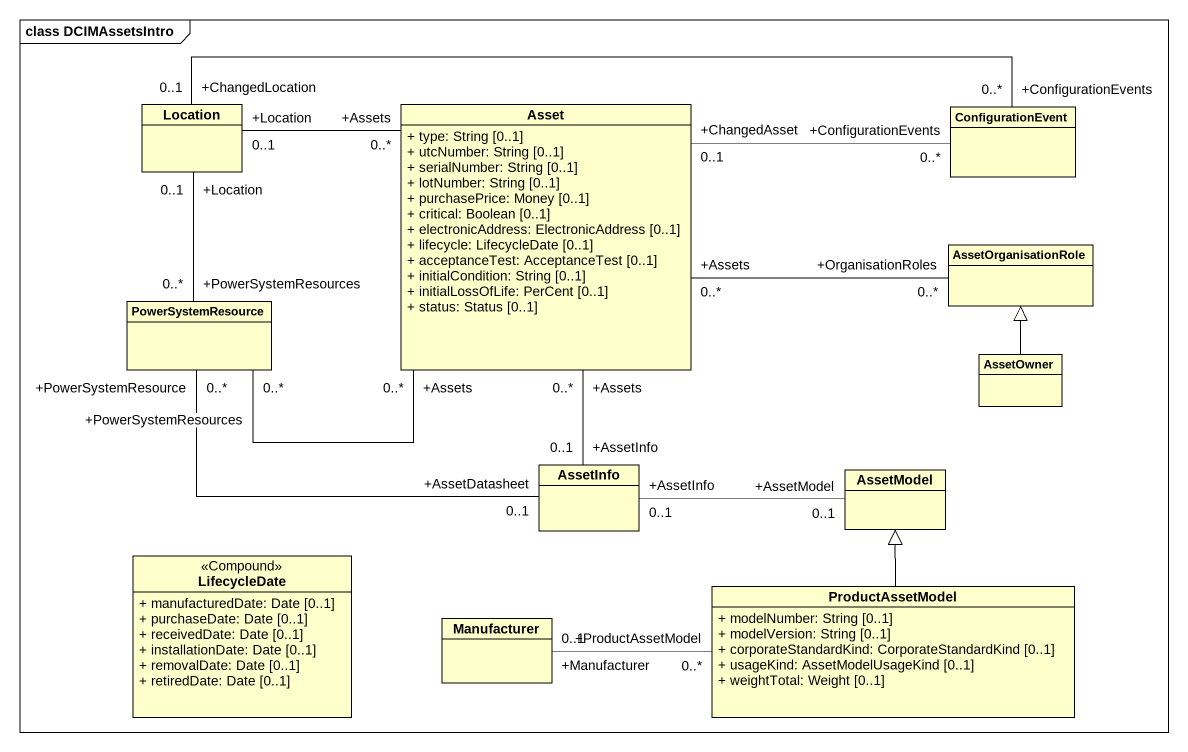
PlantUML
@startuml
mainframe class DCIMAssetsIntro
hide circle
hide empty members
skinparam classAttributeIconSize 0
class Location
class Asset {
  + type: String [0..1]
  + utcNumber: String [0..1]
  + serialNumber: String [0..1]
  + lotNumber: String [0..1]
  + purchasePrice: Money [0..1]
  + critical: Boolean [0..1]
  + electronicAddress: ElectronicAddress [0..1]
  + lifecycle: LifecycleDate [0..1]
  + acceptanceTest: AcceptanceTest [0..1]
  + initialCondition: String [0..1]
  + initialLossOfLife: PerCent [0..1]
  + status: Status [0..1]
}
class ConfigurationEvent
class AssetOrganisationRole
class PowerSystemResource
class AssetOwner
class AssetInfo
class AssetModel
class LifecycleDate <<Compound>> {
  + manufacturedDate: Date [0..1]
  + purchaseDate: Date [0..1]
  + receivedDate: Date [0..1]
  + installationDate: Date [0..1]
  + removalDate: Date [0..1]
  + retiredDate: Date [0..1]
}
class Manufacturer
class ProductAssetModel {
  + modelNumber: String [0..1]
  + modelVersion: String [0..1]
  + corporateStandardKind: CorporateStandardKind [0..1]
  + usageKind: AssetModelUsageKind [0..1]
  + weightTotal: Weight [0..1]
}
Location "+ChangedLocation\n0..1" -right- "+ConfigurationEvents\n0..*" ConfigurationEvent
Location "+Location\n0..1" -- "+PowerSystemResources\n0..*" PowerSystemResource
Asset "+Assets\n0..*" -left- "+Location\n0..1" Location
Asset "+ChangedAsset\n0..1" -right- "+ConfigurationEvents\n0..*" ConfigurationEvent
Asset "+Assets\n0..*" -right- "+OrganisationRoles\n0..*" AssetOrganisationRole
Asset "+Assets\n0..*" -left- "+PowerSystemResources\n0..*" PowerSystemResource
Asset "+Assets\n0..*" -- "+AssetInfo\n0..1" AssetInfo
AssetOwner -up-|> AssetOrganisationRole
AssetInfo "+AssetDatasheet\n0..1" -left- "+PowerSystemResource\n0..*" PowerSystemResource
AssetModel "+AssetModel\n0..1" -left- "+AssetInfo\n0..1" AssetInfo
ProductAssetModel -up-|> AssetModel
ProductAssetModel "+ProductAssetModel\n0..*" -left- "+Manufacturer\n0..1" Manufacturer
@enduml
